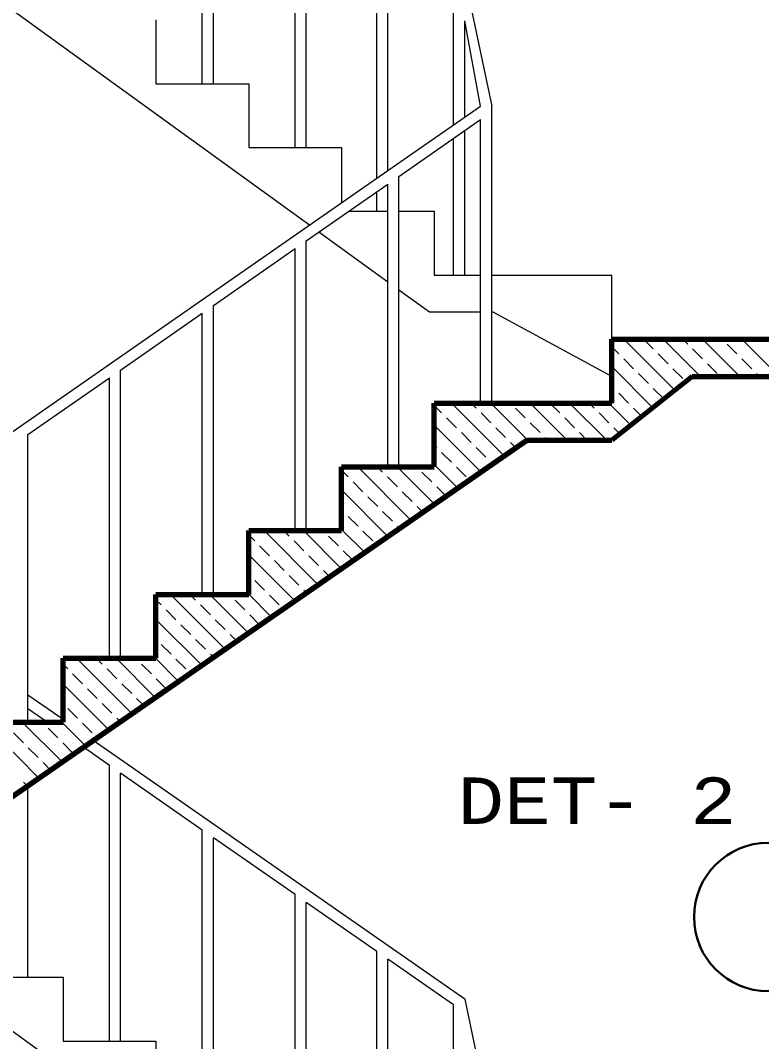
# Model space of a CAD drawing. Header units: millimetres. Extents: x 35860 to 71103, y -11298 to -8385.
# Drawn here: x 54975.6 to 55175.3, y -10240.1 to -9965.1 of the extents above; entities that cross this region are included whole.
import ezdxf
from ezdxf.enums import TextEntityAlignment as Align

# ---------------------------------------------------------------- set-up
doc = ezdxf.new("R2010")
doc.units = ezdxf.units.MM
doc.header["$MEASUREMENT"] = 0
doc.layers.get('0').update_dxf_attribs({"lineweight": 15})
for name, color, linetype, lineweight in [('02', 2, 'Continuous', 20), ('03_Yazı', 1, 'Continuous', 30), ('07', 3, 'Continuous', 70), ('Merd&Balkon', 40, 'Continuous', 20)]:
    doc.layers.add(name, color=color, linetype=linetype, lineweight=lineweight)
doc.styles.add('C', font='')
doc.styles.get('C').set_extended_font_data('Courier New Tur')

# ---------------------------------------------------------------- blocks, each defined once
blk = doc.blocks.new('DET_NO')
at = {"layer": '03_Yazı'}
blk.add_circle((0, 0), 20, dxfattribs=at)
at = {"layer": '03_Yazı', "style": 'C'}
blk.add_attdef('DET-1', text='', height=12.5, dxfattribs=at).set_placement((-30, 0), align=Align.MIDDLE_RIGHT)

msp = doc.modelspace()

# ---------------------------------------------------------------- linework, layer by layer
for p, q in [((55151.91, -10064.71), (55138.18, -10050.98)), ((55146.09, -10053.59), (55143.48, -10050.98)), ((55158.79, -10060.98), (55148.79, -10050.98)), ((55155.37, -10052.27), (55154.09, -10050.98)), ((55169.39, -10060.98), (55159.39, -10050.98)), ((55180, -10060.98), (55170, -10050.98)), ((55136.81, -10054.92), (55134.91, -10053.02)), ((55159.35, -10056.25), (55156.7, -10053.59)), ((55168.63, -10054.92), (55165.98, -10052.27)), ((55140.79, -10058.9), (55138.14, -10056.25)), ((55150.07, -10057.57), (55147.42, -10054.92)), ((55172.61, -10058.9), (55169.96, -10056.25)), ((55145.99, -10069.4), (55134.91, -10058.32)), ((55154.05, -10061.55), (55151.4, -10058.9)), ((55163.33, -10060.22), (55160.68, -10057.57)), ((55144.77, -10062.87), (55142.12, -10060.22)), ((55174.7, -10060.98), (55173.94, -10060.22)), ((55135.49, -10064.2), (55134.91, -10063.62)), ((55148.74, -10066.85), (55146.09, -10064.2)), ((55139.46, -10068.18), (55136.81, -10065.53)), ((55089.08, -10070.83), (55087.08, -10068.83)), ((55105.96, -10082.4), (55091.72, -10068.16)), ((55098.36, -10069.5), (55097.02, -10068.16)), ((55112.33, -10078.16), (55102.33, -10068.16)), ((55107.64, -10068.18), (55107.63, -10068.16)), ((55111.62, -10072.16), (55108.97, -10069.5)), ((55122.93, -10078.16), (55112.93, -10068.16)), ((55120.9, -10070.83), (55118.25, -10068.18)), ((55133.54, -10078.16), (55123.54, -10068.16)), ((55130.18, -10069.5), (55128.84, -10068.16)), ((55140.07, -10074.08), (55134.15, -10068.16)), ((55143.03, -10071.74), (55140.79, -10069.5)), ((55093.06, -10074.81), (55090.41, -10072.16)), ((55102.34, -10073.48), (55099.69, -10070.83)), ((55124.88, -10074.81), (55122.23, -10072.16)), ((55134.16, -10073.48), (55131.51, -10070.83)), ((55099.69, -10086.74), (55087.08, -10074.13)), ((55106.32, -10077.46), (55103.67, -10074.81)), ((55115.6, -10076.13), (55112.95, -10073.48)), ((55137.11, -10076.43), (55135.49, -10074.81)), ((55097.04, -10078.78), (55094.39, -10076.13)), ((55117.63, -10078.16), (55116.93, -10077.46)), ((55128.24, -10078.16), (55126.21, -10076.13)), ((55087.76, -10080.11), (55087.08, -10079.44)), ((55091.73, -10084.09), (55089.08, -10081.44)), ((55101.02, -10082.76), (55098.36, -10080.11)), ((55109.09, -10080.23), (55107.64, -10078.78)), ((55102.82, -10084.57), (55102.34, -10084.09)), ((55063.89, -10088.06), (55062.08, -10086.26)), ((55080.88, -10099.75), (55066.47, -10085.34)), ((55073.17, -10086.74), (55071.78, -10085.34)), ((55087.15, -10095.41), (55077.08, -10085.34)), ((55082.45, -10085.41), (55082.38, -10085.34)), ((55086.43, -10089.39), (55083.78, -10086.74)), ((55093.42, -10091.08), (55087.08, -10084.74)), ((55095.71, -10088.06), (55093.06, -10085.41)), ((55067.87, -10092.04), (55065.22, -10089.39)), ((55077.15, -10090.72), (55074.5, -10088.06)), ((55074.61, -10104.09), (55062.08, -10091.56)), ((55081.13, -10094.69), (55078.48, -10092.04)), ((55090.29, -10093.25), (55087.76, -10090.72)), ((55071.85, -10096.02), (55069.2, -10093.37)), ((55062.57, -10097.35), (55062.08, -10096.86)), ((55075.82, -10100), (55073.17, -10097.35)), ((55084.02, -10097.58), (55082.45, -10096.02)), ((55066.54, -10101.32), (55063.89, -10098.67)), ((55055.81, -10117.1), (55041.23, -10102.52)), ((55047.98, -10103.97), (55046.53, -10102.52)), ((55062.08, -10112.77), (55051.83, -10102.52)), ((55057.26, -10102.65), (55057.14, -10102.52)), ((55068.35, -10108.43), (55062.08, -10102.17)), ((55070.52, -10105.3), (55067.87, -10102.65)), ((55077.75, -10101.92), (55077.15, -10101.32)), ((55038.7, -10105.3), (55037.08, -10103.68)), ((55051.96, -10107.95), (55049.31, -10105.3)), ((55061.24, -10106.63), (55058.59, -10103.97)), ((55049.54, -10121.44), (55037.08, -10108.99)), ((55042.68, -10109.28), (55040.03, -10106.63)), ((55065.21, -10110.6), (55062.57, -10107.95)), ((55046.66, -10113.26), (55044, -10110.6)), ((55055.94, -10111.93), (55053.29, -10109.28)), ((55037.38, -10114.58), (55037.08, -10114.29)), ((55058.94, -10114.94), (55057.26, -10113.26)), ((55041.35, -10118.56), (55038.7, -10115.91)), ((55050.63, -10117.23), (55047.98, -10114.58)), ((55030.73, -10134.46), (55015.98, -10119.7)), ((55022.79, -10121.21), (55021.28, -10119.7)), ((55037, -10130.12), (55026.59, -10119.7)), ((55032.07, -10119.88), (55031.89, -10119.7)), ((55043.27, -10125.78), (55037.08, -10119.59)), ((55045.33, -10122.54), (55042.68, -10119.88)), ((55052.67, -10119.27), (55051.96, -10118.56)), ((55013.51, -10122.54), (55012.08, -10121.11)), ((55026.77, -10125.19), (55024.12, -10122.54)), ((55036.05, -10123.86), (55033.4, -10121.21)), ((55017.49, -10126.51), (55014.84, -10123.86)), ((55040.03, -10127.84), (55037.38, -10125.19)), ((55024.46, -10138.79), (55012.08, -10126.41)), ((55021.47, -10130.49), (55018.81, -10127.84)), ((55030.75, -10129.17), (55028.09, -10126.51)), ((55033.87, -10132.29), (55032.07, -10130.49)), ((55012.18, -10131.82), (55012.08, -10131.72)), ((55016.16, -10135.79), (55013.51, -10133.14)), ((55025.44, -10134.47), (55022.79, -10131.82)), ((55027.6, -10136.62), (55026.77, -10135.79)), ((54988.32, -10139.77), (54987.08, -10138.54)), ((55005.66, -10151.81), (54990.73, -10136.88)), ((54997.6, -10138.45), (54996.04, -10136.88)), ((55011.93, -10147.47), (55001.34, -10136.88)), ((55006.88, -10137.12), (55006.64, -10136.88)), ((55010.86, -10141.1), (55008.21, -10138.45)), ((55018.2, -10143.13), (55011.95, -10136.88)), ((55020.14, -10139.77), (55017.49, -10137.12)), ((54992.3, -10143.75), (54989.65, -10141.1)), ((55001.58, -10142.42), (54998.93, -10139.77)), ((54999.39, -10156.14), (54987.08, -10143.84)), ((55005.56, -10146.4), (55002.9, -10143.75)), ((55014.84, -10145.08), (55012.18, -10142.42)), ((54996.28, -10147.73), (54993.62, -10145.08)), ((55000.25, -10151.7), (54997.6, -10149.05)), ((55008.79, -10149.64), (55006.88, -10147.73)), ((54990.97, -10153.03), (54988.32, -10150.38)), ((54980.58, -10169.16), (54965.49, -10154.06)), ((54986.85, -10164.82), (54976.09, -10154.06)), ((54981.69, -10154.36), (54981.4, -10154.06)), ((54985.67, -10158.33), (54983.02, -10155.68)), ((54993.12, -10160.48), (54986.7, -10154.06)), ((54994.95, -10157.01), (54992.3, -10154.36)), ((55002.52, -10153.98), (55001.58, -10153.03)), ((54976.39, -10159.66), (54973.74, -10157.01)), ((54980.37, -10163.64), (54977.71, -10160.99)), ((54989.65, -10162.31), (54986.99, -10159.66)), ((54983.72, -10166.99), (54981.69, -10164.96)), ((54977.45, -10171.33), (54976.39, -10170.27))]:
    msp.add_line(p, q)
at = {"layer": '02'}
for p, q in [((55024.58, -9982.15), (55024.58, -9908.16)), ((55027.58, -9982.15), (55027.58, -9910.25)), ((55049.58, -9999.33), (55049.58, -9925.55)), ((55052.58, -9999.33), (55052.58, -9927.64)), ((55071.58, -10007.63), (55071.58, -9940.86)), ((55074.58, -10005.55), (55074.58, -9942.95)), ((55095.28, -9953.69), (55102.58, -9988.16)), ((55092.28, -9993.24), (55092.28, -9955.25)), ((55099.58, -9988.16), (55095.28, -9965.26)), ((55095.28, -9991.16), (55095.28, -9965.26)), ((55074.58, -10005.55), (55099.58, -9988.16)), ((55102.58, -10068.16), (55102.58, -9988.16)), ((55077.58, -10007.11), (55099.58, -9991.82)), ((55099.58, -10068.16), (55099.58, -9991.82)), ((55095.28, -10033.69), (55095.28, -9994.81)), ((55092.28, -10033.69), (55092.28, -9996.9)), ((54922.42, -10111.35), (55074.58, -10005.55)), ((55074.58, -10005.55), (55074.58, -10005.34)), ((55077.58, -10085.34), (55077.58, -10007.11)), ((55052.58, -10024.5), (55074.58, -10009.2)), ((55074.58, -10085.34), (55074.58, -10009.2)), ((55074.58, -10016.51), (55074.58, -10009.2)), ((55074.58, -10016.51), (55074.58, -10009.2)), ((55071.58, -10016.51), (55071.58, -10011.29)), ((55052.58, -10102.52), (55052.58, -10024.5)), ((55027.58, -10041.88), (55049.58, -10026.58)), ((55049.58, -10102.52), (55049.58, -10026.58)), ((55027.58, -10119.7), (55027.58, -10041.88)), ((55002.58, -10059.26), (55024.58, -10043.97)), ((55024.58, -10119.7), (55024.58, -10043.97)), ((55002.58, -10136.88), (55002.58, -10059.26)), ((54977.58, -10076.65), (54999.58, -10061.35)), ((54999.58, -10136.88), (54999.58, -10061.35)), ((54977.58, -10154.06), (54977.58, -10076.65)), ((54987.08, -10153.41), (54977.58, -10146.8)), ((54982.76, -10154.06), (54977.58, -10150.46)), ((54977.58, -10154.06), (54977.58, -10150.46)), ((54999.58, -10165.77), (54992.55, -10160.87)), ((55095.28, -10228.69), (54995.19, -10159.05)), ((54999.58, -10239.97), (54999.58, -10165.77)), ((55002.58, -10239.97), (55002.58, -10167.85)), ((55024.58, -10183.16), (55002.58, -10167.85)), ((54977.58, -10222.79), (54977.58, -10171.23)), ((55024.58, -10257.15), (55024.58, -10183.16)), ((55027.58, -10257.15), (55027.58, -10185.25)), ((55049.58, -10200.55), (55027.58, -10185.25)), ((55049.58, -10274.33), (55049.58, -10200.55)), ((55052.58, -10274.33), (55052.58, -10202.64)), ((55071.58, -10215.86), (55052.58, -10202.64)), ((55071.58, -10282.63), (55071.58, -10215.86)), ((55092.28, -10230.25), (55074.58, -10217.95)), ((55074.58, -10280.55), (55074.58, -10217.95)), ((55095.28, -10228.69), (55102.58, -10263.16)), ((55092.28, -10268.24), (55092.28, -10230.25))]:
    msp.add_line(p, q, dxfattribs=at)
at = {"layer": '07'}
for p, q in [((55134.91, -10068.16), (55134.91, -10050.98)), ((55134.91, -10050.98), (55202.08, -10050.98)), ((55156.62, -10060.98), (55134.91, -10078.16)), ((55156.62, -10060.98), (55182.08, -10060.98)), ((55087.08, -10085.34), (55087.08, -10068.16)), ((55087.08, -10068.16), (55112.08, -10068.16)), ((55112.08, -10068.16), (55134.91, -10068.16)), ((55112.08, -10078.16), (54938.29, -10198.42)), ((55112.08, -10078.16), (55134.91, -10078.16)), ((55062.08, -10102.52), (55062.08, -10085.34)), ((55062.08, -10085.34), (55087.08, -10085.34)), ((55037.08, -10119.7), (55037.08, -10102.52)), ((55037.08, -10102.52), (55062.08, -10102.52)), ((55012.08, -10136.88), (55012.08, -10119.7)), ((55012.08, -10119.7), (55037.08, -10119.7)), ((54987.08, -10154.06), (54987.08, -10136.88)), ((54987.08, -10136.88), (55012.08, -10136.88)), ((54962.08, -10154.06), (54987.08, -10154.06))]:
    msp.add_line(p, q, dxfattribs=at)
at = {"layer": 'Merd&Balkon'}
for p, q in [((55053.43, -10020.25), (54919.64, -9923.42)), ((55012.08, -9964.97), (55012.08, -9982.15)), ((55012.08, -9982.15), (55037.08, -9982.15)), ((55037.08, -9982.15), (55037.08, -9999.33)), ((55037.08, -9999.33), (55062.08, -9999.33)), ((55062.08, -9999.33), (55062.08, -10014.24)), ((55064.07, -10016.51), (55074.58, -10016.51)), ((55077.58, -10016.51), (55087.08, -10016.51)), ((55087.08, -10016.51), (55087.08, -10033.69)), ((55074.58, -10035.56), (55056.01, -10022.12)), ((55087.08, -10033.69), (55099.58, -10033.69)), ((55102.58, -10033.69), (55112.08, -10033.69)), ((55112.08, -10033.69), (55134.91, -10033.69)), ((55134.91, -10050.98), (55134.91, -10033.69)), ((55085.82, -10043.69), (55077.58, -10037.73)), ((55093.82, -10043.69), (55085.82, -10043.69)), ((55099.58, -10043.69), (55093.82, -10043.69)), ((55102.95, -10043.69), (55102.58, -10043.69)), ((55134.91, -10060.98), (55102.95, -10043.69)), ((55053.43, -10295.25), (54919.64, -10198.42)), ((54962.08, -10222.79), (54987.08, -10222.79)), ((54987.08, -10222.79), (54987.08, -10239.97)), ((54987.08, -10239.97), (55012.08, -10239.97)), ((55012.08, -10239.97), (55012.08, -10257.15))]:
    msp.add_line(p, q, dxfattribs=at)

# ---------------------------------------------------------------- block references
at = {"layer": '03_Yazı'}
ref = msp.add_blockref('DET_NO', (55177.08, -10206.56), dxfattribs=dict(at, xscale=-1))
ref.add_attrib('DET-1', 'DET- 2', dxfattribs={"height": 12.5, "style": 'C'}).set_placement((55168.55, -10175.24), align=Align.MIDDLE_RIGHT)

doc.saveas('drawing.dxf')
